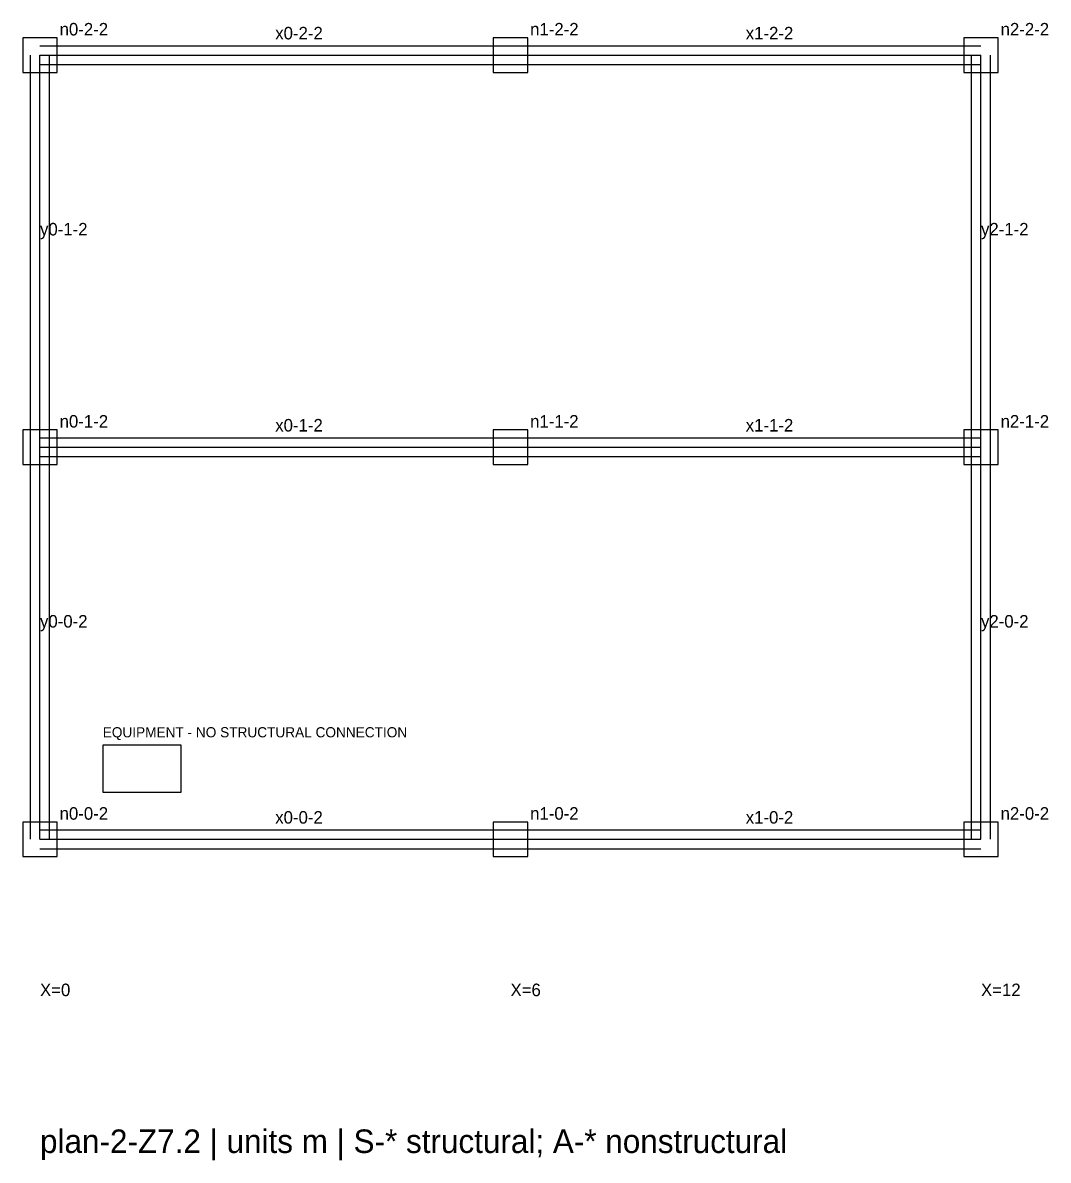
# Model space of a CAD drawing. Extents: x -3 to 332, y -47 to 10.
# Drawn here: x 79.78 to 92.86, y -4.09 to 10.41 of the extents above; entities that cross this region are included whole.
import ezdxf

# ---------------------------------------------------------------- set-up
doc = ezdxf.new("R2010")
doc.units = 0

msp = doc.modelspace()

# ---------------------------------------------------------------- linework, layer by layer
at = {"layer": 'A-COLUMN'}
for p, q in [((80.22, 10.22), (79.78, 10.22)), ((79.78, 10.22), (79.78, 9.78)), ((80.22, 9.78), (80.22, 10.22)), ((86.22, 10.22), (85.78, 10.22)), ((85.78, 10.22), (85.78, 9.78)), ((86.22, 9.78), (86.22, 10.22)), ((92.22, 10.22), (91.78, 10.22)), ((91.78, 10.22), (91.78, 9.78)), ((92.22, 9.78), (92.22, 10.22)), ((79.78, 9.78), (80.22, 9.78)), ((85.78, 9.78), (86.22, 9.78)), ((91.78, 9.78), (92.22, 9.78)), ((80.22, 5.22), (79.78, 5.22)), ((79.78, 5.22), (79.78, 4.78)), ((80.22, 4.78), (80.22, 5.22)), ((86.22, 5.22), (85.78, 5.22)), ((85.78, 5.22), (85.78, 4.78)), ((86.22, 4.78), (86.22, 5.22)), ((92.22, 5.22), (91.78, 5.22)), ((91.78, 5.22), (91.78, 4.78)), ((92.22, 4.78), (92.22, 5.22)), ((79.78, 4.78), (80.22, 4.78)), ((85.78, 4.78), (86.22, 4.78)), ((91.78, 4.78), (92.22, 4.78)), ((80.22, 0.22), (79.78, 0.22)), ((79.78, 0.22), (79.78, -0.22)), ((80.22, -0.22), (80.22, 0.22)), ((86.22, 0.22), (85.78, 0.22)), ((85.78, 0.22), (85.78, -0.22)), ((86.22, -0.22), (86.22, 0.22)), ((92.22, 0.22), (91.78, 0.22)), ((91.78, 0.22), (91.78, -0.22)), ((92.22, -0.22), (92.22, 0.22)), ((79.78, -0.22), (80.22, -0.22)), ((85.78, -0.22), (86.22, -0.22)), ((91.78, -0.22), (92.22, -0.22))]:
    msp.add_line(p, q, dxfattribs=at)
at = {"layer": 'A-EQUIPMENT'}
for p, q in [((81.8, 1.2), (80.8, 1.2)), ((80.8, 1.2), (80.8, 0.6)), ((81.8, 0.6), (81.8, 1.2)), ((80.8, 0.6), (81.8, 0.6))]:
    msp.add_line(p, q, dxfattribs=at)
at = {"layer": 'A-WALL'}
for p, q in [((80, 10.12), (86, 10.12)), ((86, 10.12), (92, 10.12)), ((79.88, 5), (79.88, 10)), ((80, 9.88), (86, 9.88)), ((80.12, 5), (80.12, 10)), ((86, 9.88), (92, 9.88)), ((91.88, 5), (91.88, 10)), ((92.12, 5), (92.12, 10)), ((80, 5.12), (86, 5.12)), ((86, 5.12), (92, 5.12)), ((79.88, 0), (79.88, 5)), ((80.12, 0), (80.12, 5)), ((91.88, 0), (91.88, 5)), ((92.12, 0), (92.12, 5)), ((80, 4.88), (86, 4.88)), ((86, 4.88), (92, 4.88)), ((80, 0.12), (86, 0.12)), ((86, 0.12), (92, 0.12)), ((80, -0.12), (86, -0.12)), ((86, -0.12), (92, -0.12))]:
    msp.add_line(p, q, dxfattribs=at)
at = {"layer": 'S-BEAM'}
for p, q in [((80, 5), (80, 10)), ((80, 10), (86, 10)), ((86, 10), (92, 10)), ((92, 5), (92, 10)), ((80, 0), (80, 5)), ((80, 5), (86, 5)), ((86, 5), (92, 5)), ((92, 0), (92, 5)), ((80, 0), (86, 0)), ((86, 0), (92, 0))]:
    msp.add_line(p, q, dxfattribs=at)

# ---------------------------------------------------------------- texts
at = {"layer": 'A-DIM'}
for s, p in [('X=0', (80, -2)), ('X=6', (86, -2)), ('X=12', (92, -2))]:
    msp.add_text(s, height=0.16, dxfattribs=at).set_placement(p)
at = {"layer": 'A-EQUIPMENT-TAG'}
msp.add_text('EQUIPMENT - NO STRUCTURAL CONNECTION', height=0.13, dxfattribs=at).set_placement((80.8, 1.3))
at = {"layer": 'ANNOTATION'}
msp.add_text('plan-2-Z7.2 | units m | S-* structural; A-* nonstructural', height=0.3, dxfattribs=at).set_placement((80, -4))
at = {"layer": 'S-MEMBER-TAG'}
for s, p in [('x0-2-2', (83, 10.2)), ('x1-2-2', (89, 10.2)), ('y0-1-2', (80, 7.7)), ('y2-1-2', (92, 7.7)), ('x0-1-2', (83, 5.2)), ('x1-1-2', (89, 5.2)), ('y0-0-2', (80, 2.7)), ('y2-0-2', (92, 2.7)), ('x0-0-2', (83, 0.2)), ('x1-0-2', (89, 0.2))]:
    msp.add_text(s, height=0.16, dxfattribs=at).set_placement(p)
at = {"layer": 'S-NODE-TAG'}
for s, p in [('n0-2-2', (80.25, 10.25)), ('n1-2-2', (86.25, 10.25)), ('n2-2-2', (92.25, 10.25)), ('n0-1-2', (80.25, 5.25)), ('n1-1-2', (86.25, 5.25)), ('n2-1-2', (92.25, 5.25)), ('n0-0-2', (80.25, 0.25)), ('n1-0-2', (86.25, 0.25)), ('n2-0-2', (92.25, 0.25))]:
    msp.add_text(s, height=0.16, dxfattribs=at).set_placement(p)

doc.saveas('drawing.dxf')
